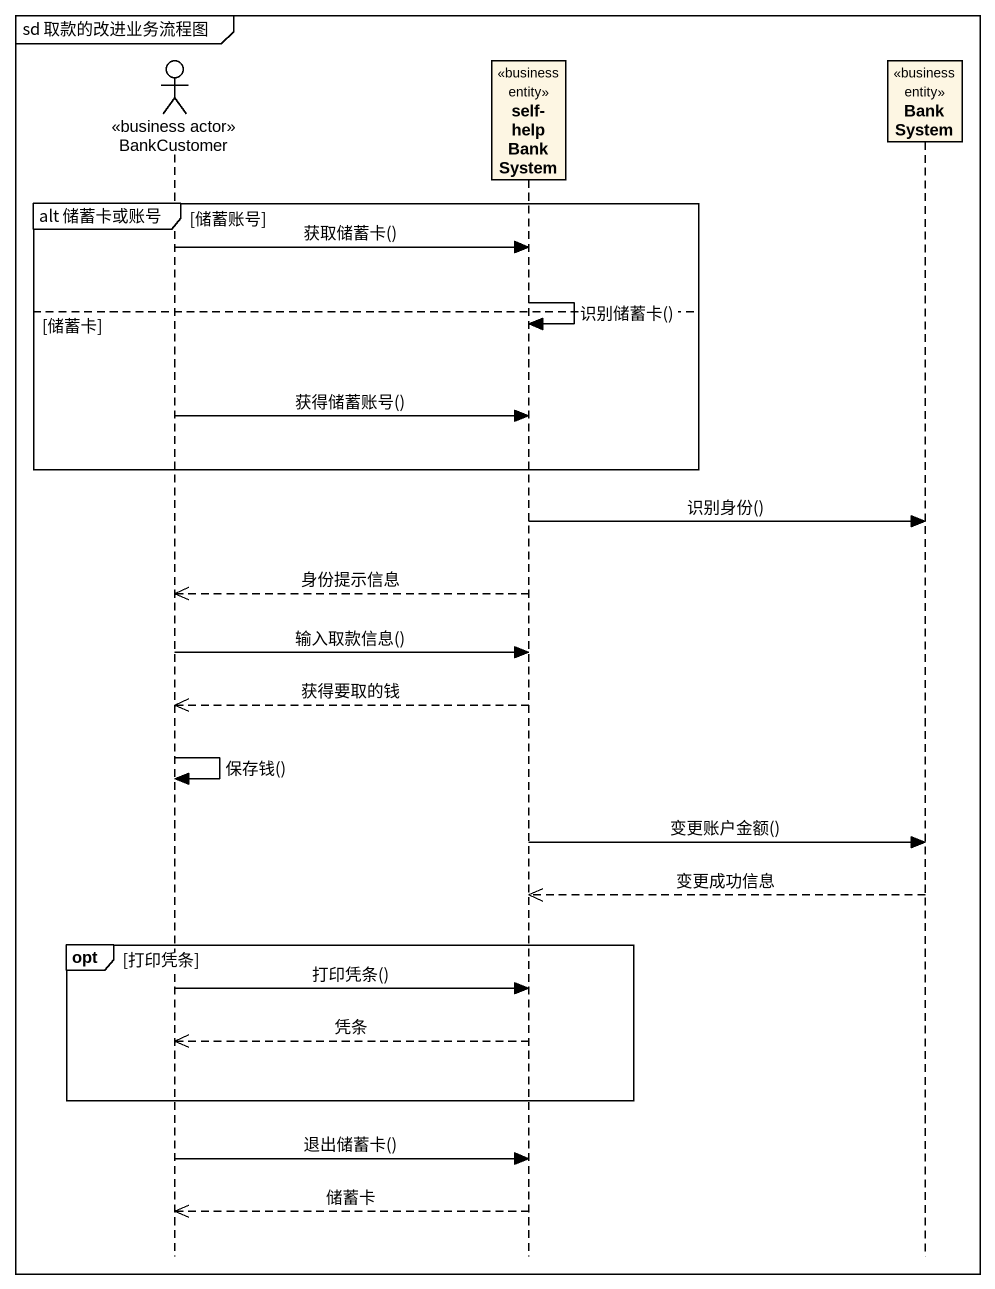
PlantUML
@startuml
mainframe sd 取款的改进业务流程图
hide footbox
actor BankCustomer <<business actor>>
participant "self-help BankSystem" as self_help_BankSystem <<business entity>>
participant BankSystem <<business entity>>

group alt 储蓄卡或账号 [储蓄账号]
  BankCustomer -> self_help_BankSystem : 获取储蓄卡()
  self_help_BankSystem -> self_help_BankSystem : 识别储蓄卡()
else 储蓄卡
  BankCustomer -> self_help_BankSystem : 获得储蓄账号()
end
self_help_BankSystem -> BankSystem : 识别身份()
self_help_BankSystem -->> BankCustomer : 身份提示信息
BankCustomer -> self_help_BankSystem : 输入取款信息()
self_help_BankSystem -->> BankCustomer : 获得要取的钱
BankCustomer -> BankCustomer : 保存钱()
self_help_BankSystem -> BankSystem : 变更账户金额()
BankSystem -->> self_help_BankSystem : 变更成功信息
opt 打印凭条
  BankCustomer -> self_help_BankSystem : 打印凭条()
  self_help_BankSystem -->> BankCustomer : 凭条
end
BankCustomer -> self_help_BankSystem : 退出储蓄卡()
self_help_BankSystem -->> BankCustomer : 储蓄卡
@enduml
